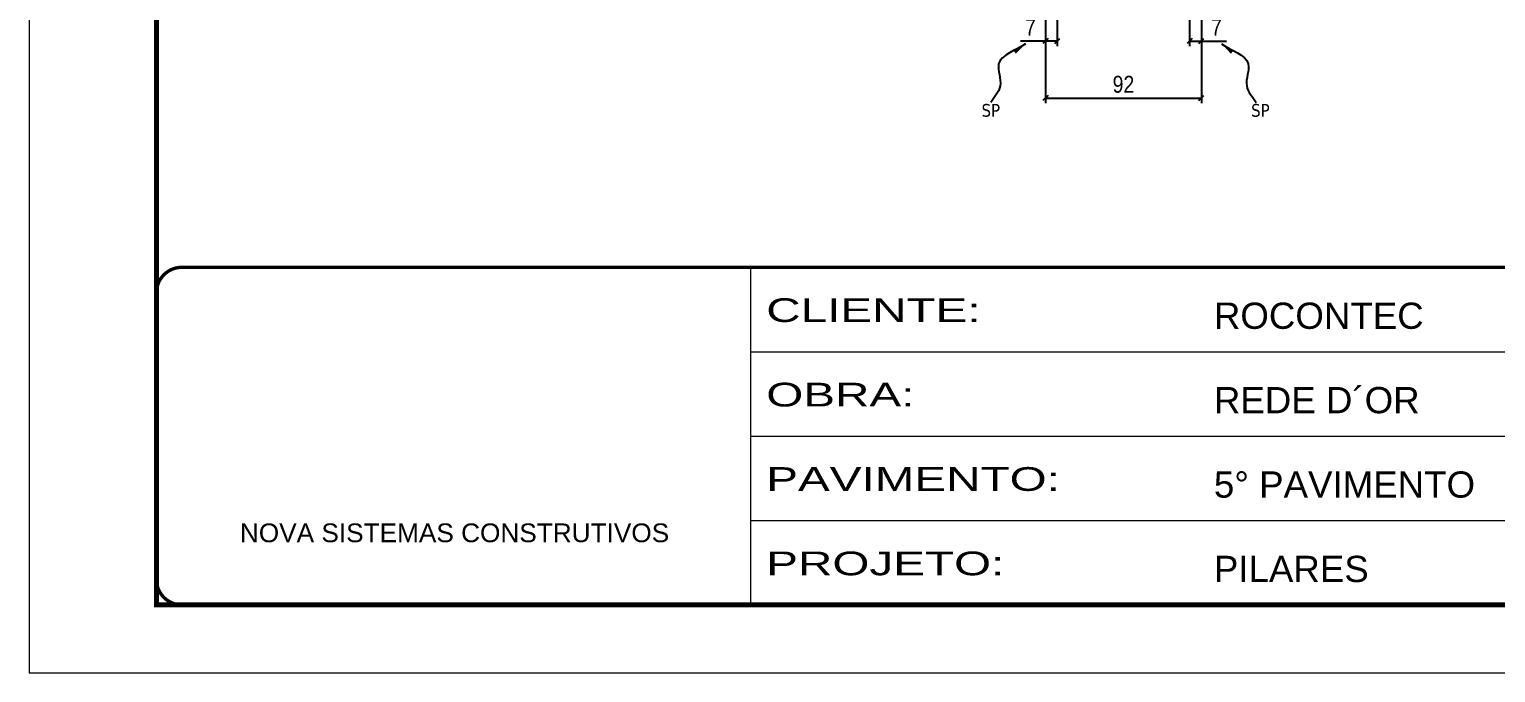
# Model space of a CAD drawing. Extents: x 28748 to 35002, y 14885 to 43501.
# Drawn here: x 31932 to 32797, y 35559 to 35939 of the extents above; entities that cross this region are included whole.
import ezdxf

# ---------------------------------------------------------------- set-up
doc = ezdxf.new("R2010")
doc.units = 0
doc.linetypes.add('CONTINUO', pattern=[0])
doc.linetypes.add('DASHED', pattern=[0.75, 0.5, -0.25])
doc.layers.add('COTA', color=241, linetype='Continuous')
doc.layers.add('texto', color=7, linetype='Continuous')
doc.layers.add('Folhas', color=255, linetype='Continuous', lineweight=9)
doc.layers.add('SARRAFO DE PRESSAO', color=251, linetype='DASHED', lineweight=9)
doc.styles.add('ARIAL', font='arial.ttf')
doc.styles.add('COTA TECNICA', font='techl___.ttf', dxfattribs={"height": 10})
doc.styles.add('COTA TECNICA-50', font='techl___.ttf', dxfattribs={"height": 10})
doc.styles.get("Standard").update_dxf_attribs({"font": 'arial.ttf'})
doc.styles.add('Tecnologia', font='')
doc.styles.get('Tecnologia').set_extended_font_data('Forgotten Futurist')
doc.dimstyles.new('COTA PAINEL-50', dxfattribs={"dimtxt": 10, "dimasz": 3, "dimexe": 3, "dimexo": 3, "dimgap": 3, "dimtad": 1, "dimdec": 1, "dimzin": 12, "dimdsep": 46, "dimtxsty": 'COTA TECNICA-50', "dimblk1": 'OBLIQUE', "dimblk2": 'OBLIQUE', "dimsah": 1, "dimcen": 0.9, "dimclrd": 4, "dimclre": 4, "dimclrt": 240, "dimadec": 1, "dimazin": 3, "dimtfac": 1, "dimtdec": 1, "dimtmove": 0, "dimatfit": 3, "dimfxl": 1, "dimtolj": 1, "dimtzin": 12, "dimarcsym": 0})
doc.dimstyles.new('PAINEL', dxfattribs={"dimtxt": 10, "dimasz": 3, "dimexe": 3, "dimexo": 3, "dimgap": 3, "dimtad": 1, "dimdec": 1, "dimzin": 12, "dimdsep": 46, "dimtxsty": 'COTA TECNICA', "dimblk1": 'OBLIQUE', "dimblk2": 'OBLIQUE', "dimsah": 1, "dimcen": 0.9, "dimclrd": 4, "dimclre": 4, "dimclrt": 240, "dimadec": 1, "dimazin": 3, "dimtfac": 1, "dimtdec": 1, "dimtmove": 0, "dimatfit": 3, "dimfxl": 1, "dimtolj": 1, "dimtzin": 12, "dimarcsym": 0})
doc.dimstyles.get("Standard").update_dxf_attribs({"dimtxt": 0.18, "dimasz": 0.18, "dimexe": 0.18, "dimexo": 0.0625, "dimgap": 0.09, "dimtad": 0, "dimtih": 1, "dimtoh": 1, "dimdec": 4, "dimzin": 0, "dimdsep": 46, "dimtxsty": 'Standard', "dimcen": 0.09, "dimadec": 0, "dimazin": 0, "dimtfac": 1, "dimtdec": 4, "dimtofl": 0, "dimtmove": 0, "dimatfit": 3, "dimfxl": 1, "dimtolj": 1, "dimtzin": 0, "dimarcsym": 0})

# ---------------------------------------------------------------- blocks, each defined once
blk = doc.blocks.new('9999999999')
at = {"color": 30, "linetype": 'CONTINUO'}
for p, q in [((98564.56, 34230.21), (98564.56, 34429.45)), ((98564.56, 34379.64), (99583.98, 34379.64)), ((98564.56, 34329.83), (99487.98, 34329.83)), ((98564.56, 34280.02), (99487.98, 34280.02))]:
    blk.add_line(p, q, dxfattribs=at)
at = {"color": 30, "linetype": 'CONTINUO', "const_width": 2}
blk.add_lwpolyline([(99583.98, 34230.21), (99583.98, 34414.45, 0.414214), (99568.98, 34429.45), (98228.98, 34429.45, 0.414214), (98213.98, 34414.45), (98213.98, 34245.21, 0.414214), (98228.98, 34230.21), (99583.98, 34230.21)], format="xyb", dxfattribs=at)
at = {"layer": 'Folhas'}
blk.add_lwpolyline([(98138.98, 34190.21), (99623.98, 34190.21), (99623.98, 35240.21), (98138.98, 35240.21)], close=True, dxfattribs=at)
at = {"layer": 'Folhas', "color": 30, "const_width": 3}
blk.add_lwpolyline([(98213.98, 34230.21), (99583.98, 34230.21), (99583.98, 35200.21), (98213.98, 35200.21)], close=True, dxfattribs=at)
at = {"color": 7, "linetype": 'Continuous', "ltscale": 5, "style": 'ARIAL'}
for s, height, p in [('ROCONTEC', 15.483, (98837.68, 34393.13)), ('REDE D´OR', 15.483, (98837.68, 34343.32)), ('5° PAVIMENTO', 15.4829, (98837.68, 34293.51)), ('NOVA SISTEMAS CONSTRUTIVOS', 11.0592, (98263.19, 34267.21)), ('PILARES', 15.483, (98837.68, 34243.7))]:
    blk.add_text(s, height=height, dxfattribs=at).set_placement(p)
at = {"layer": 'Folhas', "color": 7, "style": 'Tecnologia', "width": 1.5}
for s, p in [('CLIENTE:', (98573.65, 34397.17)), ('OBRA:', (98573.65, 34347.31)), ('PAVIMENTO:', (98573.65, 34297.5)), ('PROJETO:', (98573.65, 34247.69))]:
    blk.add_text(s, height=14, dxfattribs=at).set_placement(p)
blk = doc.blocks.new('_Oblique')
at = {"color": 0, "linetype": 'ByBlock', "lineweight": -2}
blk.add_line((-0.5, -0.5), (0.5, 0.5), dxfattribs=at)
blk = doc.blocks.new('*D540')
at = {"layer": 'COTA', "color": 4, "lineweight": -2, "transparency": 16777216}
for p, q in [((32531.2, 35949.58), (32531.2, 35895.4)), ((32623.2, 35949.58), (32623.2, 35895.4)), ((32531.2, 35898.4), (32623.2, 35898.4))]:
    blk.add_line(p, q, dxfattribs=at)
at = {"layer": 'Defpoints', "color": 0, "transparency": 16777216}
for p in [(32531.2, 35952.58), (32623.2, 35952.58), (32623.2, 35898.4)]:
    blk.add_point(p, dxfattribs=at)
at = {"layer": 'COTA', "color": 4, "lineweight": -2, "transparency": 16777216, "xscale": 3, "yscale": 3, "zscale": 3, "rotation": 180}
blk.add_blockref('_Oblique', (32531.2, 35898.4), dxfattribs=at)
at = {"layer": 'COTA', "color": 4, "lineweight": -2, "transparency": 16777216, "xscale": 3, "yscale": 3, "zscale": 3}
blk.add_blockref('_Oblique', (32623.2, 35898.4), dxfattribs=at)
at = {"layer": 'COTA', "color": 240, "transparency": 16777216, "insert": (32577.2, 35906.49), "char_height": 10, "attachment_point": 5, "style": 'COTA TECNICA'}
blk.add_mtext('\\A1;92', dxfattribs=at)
blk = doc.blocks.new('*D543')
at = {"layer": 'COTA', "color": 4, "lineweight": -2, "transparency": 16777216}
for p, q in [((32531.2, 35947.58), (32531.2, 35929.07)), ((32538.2, 35949.58), (32538.2, 35929.07)), ((32531.2, 35932.07), (32516.47, 35932.07)), ((32538.2, 35932.07), (32531.2, 35932.07))]:
    blk.add_line(p, q, dxfattribs=at)
at = {"layer": 'Defpoints', "color": 0, "transparency": 16777216}
for p in [(32531.2, 35950.58), (32538.2, 35952.58), (32531.2, 35932.07)]:
    blk.add_point(p, dxfattribs=at)
at = {"layer": 'COTA', "color": 4, "lineweight": -2, "transparency": 16777216, "xscale": 3, "yscale": 3, "zscale": 3, "rotation": 180}
blk.add_blockref('_Oblique', (32531.2, 35932.07), dxfattribs=at)
at = {"layer": 'COTA', "color": 4, "lineweight": -2, "transparency": 16777216, "xscale": 3, "yscale": 3, "zscale": 3}
blk.add_blockref('_Oblique', (32538.2, 35932.07), dxfattribs=at)
at = {"layer": 'COTA', "color": 240, "transparency": 16777216, "insert": (32522.34, 35940.14), "char_height": 10, "attachment_point": 5, "style": 'COTA TECNICA-50'}
blk.add_mtext('\\A1;7', dxfattribs=at)
blk = doc.blocks.new('*D544')
at = {"layer": 'COTA', "color": 4, "lineweight": -2, "transparency": 16777216}
for p, q in [((32616.2, 35949.58), (32616.2, 35929.07)), ((32623.2, 35947.58), (32623.2, 35929.07)), ((32616.2, 35932.07), (32623.2, 35932.07)), ((32623.2, 35932.07), (32637.93, 35932.07))]:
    blk.add_line(p, q, dxfattribs=at)
at = {"layer": 'Defpoints', "color": 0, "transparency": 16777216}
for p in [(32616.2, 35952.58), (32623.2, 35950.58), (32623.2, 35932.07)]:
    blk.add_point(p, dxfattribs=at)
at = {"layer": 'COTA', "color": 4, "lineweight": -2, "transparency": 16777216, "xscale": 3, "yscale": 3, "zscale": 3, "rotation": 180}
blk.add_blockref('_Oblique', (32616.2, 35932.07), dxfattribs=at)
at = {"layer": 'COTA', "color": 4, "lineweight": -2, "transparency": 16777216, "xscale": 3, "yscale": 3, "zscale": 3}
blk.add_blockref('_Oblique', (32623.2, 35932.07), dxfattribs=at)
at = {"layer": 'COTA', "color": 240, "transparency": 16777216, "insert": (32632.07, 35940.14), "char_height": 10, "attachment_point": 5, "style": 'COTA TECNICA-50'}
blk.add_mtext('\\A1;7', dxfattribs=at)

msp = doc.modelspace()

# ---------------------------------------------------------------- block references
at = {"layer": 'SARRAFO DE PRESSAO', "color": 6, "linetype": 'ByBlock'}
msp.add_blockref('9999999999', (-66207.14, 1369.09), dxfattribs=at)

# ---------------------------------------------------------------- texts
at = {"layer": 'texto', "color": 0, "char_height": 7.5, "attachment_point": 5}
for insert in [(32498.95, 35891.09), (32657.98, 35891.09)]:
    msp.add_mtext('{\\fTahoma|b0|i0|c0|p34;\\C4;SP}', dxfattribs=dict(at, insert=insert))

# ---------------------------------------------------------------- dimensions: what is measured, and where the dimension line sits
at = {"layer": 'COTA'}
dim = msp.add_linear_dim(base=(32531.2, 35932.07), p1=(32538.2, 35952.58), p2=(32531.2, 35950.58), angle=180, dimstyle='COTA PAINEL-50', dxfattribs=at)
dim.commit()
dim.dimension.update_dxf_attribs({"geometry": '*D543', "text_midpoint": (32522.34, 35940.14)})
dim = msp.add_linear_dim(base=(32623.2, 35898.4), p1=(32531.2, 35952.58), p2=(32623.2, 35952.58), dimstyle='PAINEL', override={"dimarcsym": 2}, dxfattribs=at)
dim.commit()
dim.dimension.update_dxf_attribs({"geometry": '*D540', "text_midpoint": (32577.2, 35906.49)})
dim = msp.add_linear_dim(base=(32623.2, 35932.07), p1=(32616.2, 35952.58), p2=(32623.2, 35950.58), dimstyle='COTA PAINEL-50', dxfattribs=at)
dim.commit()
dim.dimension.update_dxf_attribs({"geometry": '*D544', "text_midpoint": (32632.07, 35940.14)})

# ---------------------------------------------------------------- leaders
at = {"layer": 'COTA', "path_type": 1}
for points in [[(32519.37, 35930.4), (32503.59, 35918.56), (32504.51, 35905.55), (32498.96, 35895.77)], [(32635.03, 35930.4), (32650.82, 35918.56), (32649.89, 35905.55), (32655.44, 35895.77)]]:
    msp.add_leader(points, dimstyle='Standard', override={"dimasz": 8}, dxfattribs=at)

doc.saveas('drawing.dxf')
